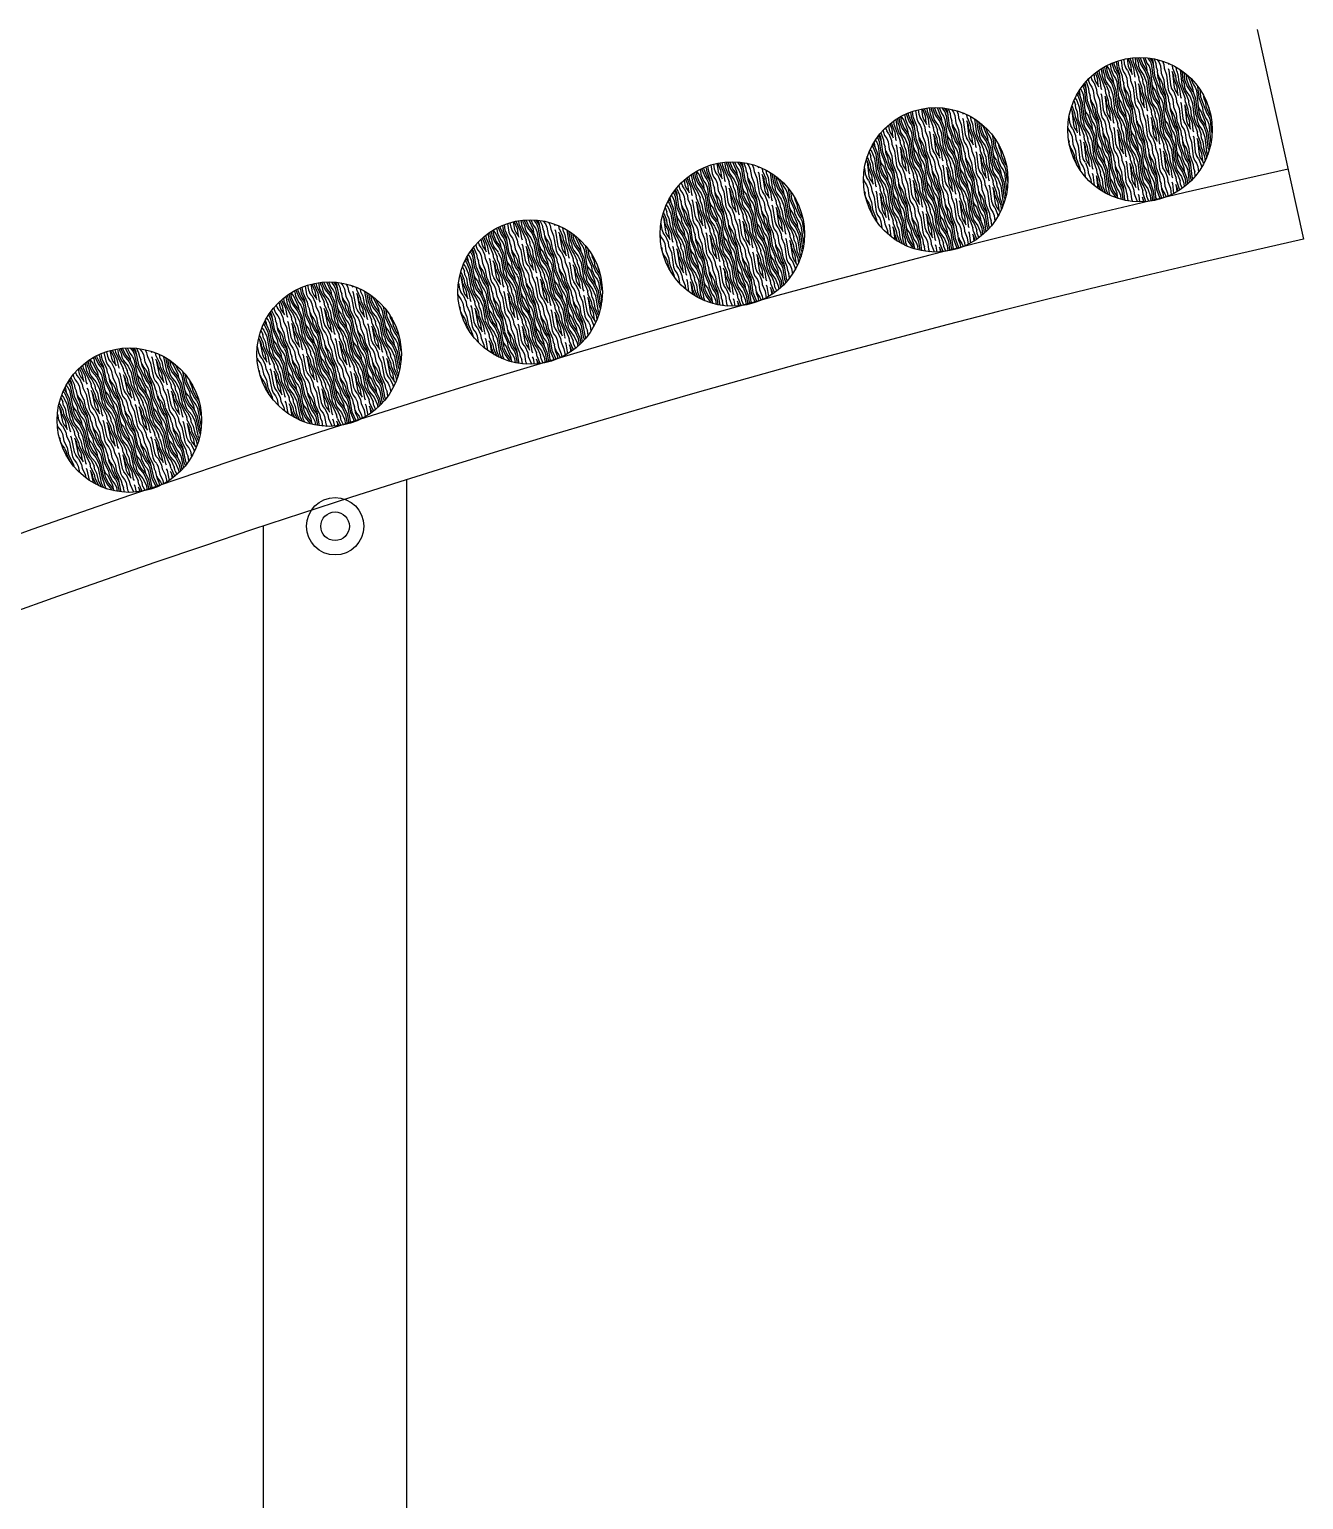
# Model space of a CAD drawing. Extents: x 5924 to 15219, y 2637 to 8140.
# Drawn here: x 7554.8 to 7732.6, y 7934.8 to 8139.9 of the extents above; entities that cross this region are included whole.
import ezdxf

# ---------------------------------------------------------------- set-up
doc = ezdxf.new("R2010")
doc.units = 0
doc.header["$LTSCALE"] = 35
for name, color, linetype in [('ESPEC', 2, 'CONTINUOUS'), ('HACHURA', 13, 'CONTINUOUS'), ('MOBIL', 7, 'CONTINUOUS')]:
    doc.layers.add(name, color=color, linetype=linetype)

msp = doc.modelspace()

# ---------------------------------------------------------------- hatches: boundary and pattern name
at = {"layer": 'HACHURA'}
h = msp.add_hatch(dxfattribs=at)
h.set_pattern_fill('MADEIRA', color=256, scale=5, angle=-69.66292, style=0)
h.set_pattern_definition([(290.33708, (-999.112, 11901.438), (4.688321, 1.7377126), [1, -1.5, 0.5, -2]), (290.33708, (-997.7783, 11898.2), (4.688321, 1.7377126), [1, -4]), (290.33708, (-997.7177, 11898.7556), (4.688321, 1.7377126), [0.5, -4.5]), (290.33708, (-998.556, 11901.3776), (4.688321, 1.7377126), [0.25, -3.5, 0.25, -1]), (290.33708, (-997.7136, 11899.8236), (4.688321, 1.7377126), [1, -1.5, 0.25, -2.25]), (290.33708, (-998.031, 11901.039), (4.688321, 1.7377126), [0.75, -4.25]), (290.33708, (-997.479, 11899.9104), (4.688321, 1.7377126), [1.5, -3.5]), (290.33708, (-997.8833, 11901.3604), (4.688321, 1.7377126), [1, -4]), (290.33708, (-997.071, 11899.5285), (4.688321, 1.7377126), [2.5, -2.5]), (290.33708, (-997.358, 11901.022), (4.688321, 1.7377126), [0.5, -1.5, 1, -2]), (290.33708, (-996.0243, 11897.7835), (4.688321, 1.7377126), [1, -4]), (290.33708, (-996.2546, 11898.7646), (4.688321, 1.7377126), [0.5, -4.5]), (290.33708, (-996.485, 11899.7457), (4.688321, 1.7377126), [0.5, -4.5]), (290.33708, (-997.2366, 11902.1333), (4.688321, 1.7377126), [1, -4]), (290.33708, (-996.2505, 11899.8326), (4.688321, 1.7377126), [1, -4]), (290.33708, (-996.016, 11899.9195), (4.688321, 1.7377126), [1, -1, 1, -2]), (290.33708, (-996.129, 11900.944), (4.688321, 1.7377126), [0.5, -2.5, 1, -1]), (290.33708, (-995.6645, 11900.05), (4.688321, 1.7377126), [1.5, -3.5]), (290.33708, (-995.43, 11900.1367), (4.688321, 1.7377126), [1, -4]), (290.33708, (-996.008, 11902.0555), (4.688321, 1.7377126), [1.5, -2, 0.5, -1]), (290.33708, (-995.7735, 11902.1424), (4.688321, 1.7377126), [2.5, -2.5]), (290.33708, (-994.6137, 11899.373), (4.688321, 1.7377126), [0.5, -4.5]), (290.33708, (-995.018, 11900.8227), (4.688321, 1.7377126), [1, -4]), (290.33708, (-995.248, 11901.804), (4.688321, 1.7377126), [0.5, -2, 0.5, -2]), (290.33708, (-995.3047, 11902.316), (4.688321, 1.7377126), [0.5, -1.5, 1, -2]), (290.33708, (-994.84, 11901.422), (4.688321, 1.7377126), [0.5, -2.5, 0.5, -1.5]), (290.33708, (-994.375, 11900.5277), (4.688321, 1.7377126), [1.5, -3.5]), (290.33708, (-994.836, 11902.49), (4.688321, 1.7377126), [1, -4]), (290.33708, (-993.85, 11900.189), (4.688321, 1.7377126), [0.5, -4.5]), (290.33708, (-993.385, 11899.295), (4.688321, 1.7377126), [0.5, -4.5]), (304.373322, (-997.5439, 11898.2867), (1.73771264, -4.6883211), [0.515, -20.1005276]), (304.373322, (-996.3152, 11898.2089), (1.73771264, -4.6883211), [0.515, -20.1005276]), (304.373322, (-993.676, 11899.7204), (1.73771264, -4.6883211), [0.515, -20.1005276]), (304.373322, (-995.9555, 11900.4752), (1.73771264, -4.6883211), [0.515, -20.1005276]), (304.373322, (-994.9047, 11899.7982), (1.73771264, -4.6883211), [0.515, -20.1005276]), (304.373322, (-995.0825, 11899.199), (1.73771264, -4.6883211), [0.515, -20.1005276]), (304.373322, (-995.1309, 11901.8473), (1.73771264, -4.6883211), [0.515, -20.1005276]), (304.373322, (-994.6703, 11899.8851), (1.73771264, -4.6883211), [0.515, -20.1005276]), (304.373322, (-996.0808, 11898.2958), (1.73771264, -4.6883211), [1.03, -19.5855276]), (304.373322, (-995.903, 11898.8949), (1.73771264, -4.6883211), [1.03, -19.5855276]), (304.373322, (-995.6686, 11898.9818), (1.73771264, -4.6883211), [1.03, -19.5855276]), (96.300835, (-997.7136, 11899.8236), (-1.73771264, 4.6883211), [0.515, -1.03, 0.515, -18.5555276]), (96.300835, (-997.3579, 11901.0219), (-1.73771264, 4.6883211), [0.515, -20.1005276]), (96.300835, (-995.2481, 11901.8039), (-1.73771264, 4.6883211), [1.03, -19.5855276]), (124.373322, (-997.7783, 11898.1999), (-1.73771264, 4.6883211), [0.515, -20.1005276]), (276.300835, (-997.4308, 11897.2622), (1.73771264, -4.6883211), [0.515, -20.1005276]), (276.300835, (-996.3112, 11899.2769), (1.73771264, -4.6883211), [0.515, -20.1005276]), (276.300835, (-995.1432, 11898.6433), (1.73771264, -4.6883211), [0.515, -20.1005276]), (276.300835, (-995.4866, 11900.649), (1.73771264, -4.6883211), [0.515, -20.1005276]), (276.300835, (-995.0744, 11901.335), (1.73771264, -4.6883211), [0.515, -20.1005276]), (276.300835, (-994.6662, 11900.9531), (1.73771264, -4.6883211), [0.515, -20.1005276]), (276.300835, (-995.4866, 11900.649), (1.73771264, -4.6883211), [0.515, -20.1005276]), (276.300835, (-994.2621, 11899.5031), (1.73771264, -4.6883211), [2.06, -18.5555276]), (276.300835, (-998.4693, 11901.1432), (1.73771264, -4.6883211), [2.06, -18.5555276]), (276.300835, (-997.9439, 11900.8047), (1.73771264, -4.6883211), [2.06, -18.5555276]), (276.300835, (-997.5357, 11900.4227), (1.73771264, -4.6883211), [0.515, -1.03, 1.03, -18.0405276]), (276.300835, (-997.1841, 11900.553), (1.73771264, -4.6883211), [1.03, -1.03, 1.03, -17.5255276]), (276.300835, (-996.889, 11901.1957), (1.73771264, -4.6883211), [2.06, -18.5555276]), (276.300835, (-996.7112, 11901.7948), (1.73771264, -4.6883211), [2.06, -18.5555276]), (276.300835, (-996.4768, 11901.8817), (1.73771264, -4.6883211), [2.06, -18.5555276]), (276.300835, (-993.8539, 11899.1212), (1.73771264, -4.6883211), [0.515, -20.1005276]), (276.300846, (-993.2113, 11898.8261), (1.73771354, -4.68832077), [1.03, -19.5855276]), (276.300846, (-994.4883, 11901.5522), (1.73771354, -4.68832077), [1.03, -19.5855276]), (276.300836, (-998.7644, 11900.5006), (1.73771272, -4.68832107), [2.06, -18.5555276]), (276.300836, (-994.4399, 11898.904), (1.73771272, -4.68832107), [1.545, -19.0705276]), (276.300836, (-994.6178, 11898.3048), (1.73771272, -4.68832107), [3.09, -17.5255276])])
h.paths.add_polyline_path([(7706.27, 8135.376), (7713.274, 8116.478, 1)])
h.paths.add_polyline_path([(7713.274, 8116.478), (7706.27, 8135.376, 1)])
h = msp.add_hatch(dxfattribs=at)
h.set_pattern_fill('MADEIRA', color=256, scale=5, angle=-68.53933, style=0)
h.set_pattern_definition([(291.460674, (-1099.9823, 11722.9397), (4.6533445, 1.8293127), [1, -1.5, 0.5, -2]), (291.460674, (-1098.5855, 11719.728), (4.6533445, 1.8293127), [1, -4]), (291.460674, (-1098.5357, 11720.285), (4.6533445, 1.8293127), [0.5, -4.5]), (291.460674, (-1099.4255, 11722.89), (4.6533445, 1.8293127), [0.25, -3.5, 0.25, -1]), (291.460674, (-1098.5526, 11721.3527), (4.6533445, 1.8293127), [1, -1.5, 0.25, -2.25]), (291.460674, (-1098.8936, 11722.562), (4.6533445, 1.8293127), [0.75, -4.25]), (291.460674, (-1098.32, 11721.444), (4.6533445, 1.8293127), [1.5, -3.5]), (291.460674, (-1098.7524, 11722.886), (4.6533445, 1.8293127), [1, -4]), (291.460674, (-1097.9043, 11721.0703), (4.6533445, 1.8293127), [2.5, -2.5]), (291.460674, (-1098.2205, 11722.558), (4.6533445, 1.8293127), [0.5, -1.5, 1, -2]), (291.460674, (-1096.8236, 11719.346), (4.6533445, 1.8293127), [1, -4]), (291.460674, (-1097.073, 11720.3226), (4.6533445, 1.8293127), [0.5, -4.5]), (291.460674, (-1097.3227, 11721.299), (4.6533445, 1.8293127), [0.5, -4.5]), (291.460674, (-1098.121, 11723.6714), (4.6533445, 1.8293127), [1, -4]), (291.460674, (-1097.09, 11721.3904), (4.6533445, 1.8293127), [1, -4]), (291.460674, (-1096.8573, 11721.482), (4.6533445, 1.8293127), [1, -1, 1, -2]), (291.460674, (-1096.9905, 11722.504), (4.6533445, 1.8293127), [0.5, -2.5, 1, -1]), (291.460674, (-1096.5083, 11721.619), (4.6533445, 1.8293127), [1.5, -3.5]), (291.460674, (-1096.2757, 11721.7106), (4.6533445, 1.8293127), [1, -4]), (291.460674, (-1096.891, 11723.6176), (4.6533445, 1.8293127), [1.5, -2, 0.5, -1]), (291.460674, (-1096.6584, 11723.709), (4.6533445, 1.8293127), [2.5, -2.5]), (291.460674, (-1095.4445, 11720.963), (4.6533445, 1.8293127), [0.5, -4.5]), (291.460674, (-1095.877, 11722.4046), (4.6533445, 1.8293127), [1, -4]), (291.460674, (-1096.1264, 11723.381), (4.6533445, 1.8293127), [0.5, -2, 0.5, -2]), (291.460674, (-1096.193, 11723.892), (4.6533445, 1.8293127), [0.5, -1.5, 1, -2]), (291.460674, (-1095.711, 11723.007), (4.6533445, 1.8293127), [0.5, -2.5, 0.5, -1.5]), (291.460674, (-1095.2287, 11722.122), (4.6533445, 1.8293127), [1.5, -3.5]), (291.460674, (-1095.7277, 11724.075), (4.6533445, 1.8293127), [1, -4]), (291.460674, (-1094.6967, 11721.794), (4.6533445, 1.8293127), [0.5, -4.5]), (291.460674, (-1094.2145, 11720.909), (4.6533445, 1.8293127), [0.5, -4.5]), (305.496918, (-1098.3528, 11719.8195), (1.82931267, -4.65334451), [0.515, -20.1005276]), (305.496918, (-1097.1229, 11719.7658), (1.82931267, -4.65334451), [0.515, -20.1005276]), (305.496918, (-1094.5138, 11721.3287), (1.82931267, -4.65334451), [0.515, -20.1005276]), (305.496918, (-1096.8076, 11722.0387), (1.82931267, -4.65334451), [0.515, -20.1005276]), (305.496918, (-1095.7437, 11721.3824), (1.82931267, -4.65334451), [0.515, -20.1005276]), (305.496918, (-1095.9098, 11720.7799), (1.82931267, -4.65334451), [0.515, -20.1005276]), (305.496918, (-1096.0101, 11723.4267), (1.82931267, -4.65334451), [0.515, -20.1005276]), (305.496918, (-1095.511, 11721.4739), (1.82931267, -4.65334451), [0.515, -20.1005276]), (305.496918, (-1096.8902, 11719.8572), (1.82931267, -4.65334451), [1.03, -19.5855276]), (305.496918, (-1096.7241, 11720.4598), (1.82931267, -4.65334451), [1.03, -19.5855276]), (305.496918, (-1096.4915, 11720.5512), (1.82931267, -4.65334451), [1.03, -19.5855276]), (97.42443, (-1098.5526, 11721.3527), (-1.82931267, 4.65334451), [0.515, -1.03, 0.515, -18.5555276]), (97.42443, (-1098.2205, 11722.5578), (-1.82931267, 4.65334451), [0.515, -20.1005276]), (97.42443, (-1096.1264, 11723.381), (-1.82931267, 4.65334451), [1.03, -19.5855276]), (125.496918, (-1098.5855, 11719.728), (-1.82931267, 4.65334451), [0.515, -20.1005276]), (277.42443, (-1098.2196, 11718.7974), (1.82931267, -4.65334451), [0.515, -20.1005276]), (277.42443, (-1097.1397, 11720.8336), (1.82931267, -4.65334451), [0.515, -20.1005276]), (277.42443, (-1095.9595, 11720.2231), (1.82931267, -4.65334451), [0.515, -20.1005276]), (277.42443, (-1096.3423, 11722.2216), (1.82931267, -4.65334451), [0.515, -20.1005276]), (277.42443, (-1095.9435, 11722.9156), (1.82931267, -4.65334451), [0.515, -20.1005276]), (277.42443, (-1095.5279, 11722.5418), (1.82931267, -4.65334451), [0.515, -20.1005276]), (277.42443, (-1096.3423, 11722.2216), (1.82931267, -4.65334451), [0.515, -20.1005276]), (277.42443, (-1095.0955, 11721.1), (1.82931267, -4.65334451), [2.06, -18.5555276]), (277.42443, (-1099.334, 11722.6572), (1.82931267, -4.65334451), [2.06, -18.5555276]), (277.42443, (-1098.8021, 11722.3291), (1.82931267, -4.65334451), [2.06, -18.5555276]), (277.42443, (-1098.3865, 11721.9552), (1.82931267, -4.65334451), [0.515, -1.03, 1.03, -18.0405276]), (277.42443, (-1098.0375, 11722.0924), (1.82931267, -4.65334451), [1.03, -1.03, 1.03, -17.5255276]), (277.42443, (-1097.7551, 11722.7407), (1.82931267, -4.65334451), [2.06, -18.5555276]), (277.42443, (-1097.589, 11723.3432), (1.82931267, -4.65334451), [2.06, -18.5555276]), (277.42443, (-1097.3564, 11723.4347), (1.82931267, -4.65334451), [2.06, -18.5555276]), (277.42443, (-1094.6799, 11720.7262), (1.82931267, -4.65334451), [0.515, -20.1005276]), (277.424442, (-1094.0316, 11720.4438), (1.82931356, -4.65334416), [1.03, -19.5855276]), (277.424442, (-1095.3618, 11723.1443), (1.82931356, -4.65334416), [1.03, -19.5855276]), (277.424432, (-1099.6165, 11722.009), (1.82931275, -4.65334448), [2.06, -18.5555276]), (277.424432, (-1095.2615, 11720.4975), (1.82931275, -4.65334448), [1.545, -19.0705276]), (277.424432, (-1095.4276, 11719.895), (1.82931275, -4.65334448), [3.09, -17.5255276])])
h.paths.add_polyline_path([(7677.575, 8128.307), (7684.949, 8109.55, 1)])
h.paths.add_polyline_path([(7684.949, 8109.55), (7677.575, 8128.307, 1)])
h = msp.add_hatch(dxfattribs=at)
h.set_pattern_fill('MADEIRA', color=256, scale=5, angle=-67.41573, style=0)
h.set_pattern_definition([(292.58427, (-1197.333, 11542.4974), (4.6165784, 1.9202092), [1, -1.5, 0.5, -2]), (292.58427, (-1195.8736, 11539.314), (4.6165784, 1.9202092), [1, -4]), (292.58427, (-1195.835, 11539.8715), (4.6165784, 1.9202092), [0.5, -4.5]), (292.58427, (-1196.7755, 11542.4586), (4.6165784, 1.9202092), [0.25, -3.5, 0.25, -1]), (292.58427, (-1195.8726, 11540.939), (4.6165784, 1.9202092), [1, -1.5, 0.25, -2.25]), (292.58427, (-1196.237, 11542.141), (4.6165784, 1.9202092), [0.75, -4.25]), (292.58427, (-1195.6417, 11541.035), (4.6165784, 1.9202092), [1.5, -3.5]), (292.58427, (-1196.1024, 11542.468), (4.6165784, 1.9202092), [1, -4]), (292.58427, (-1195.219, 11540.669), (4.6165784, 1.9202092), [2.5, -2.5]), (292.58427, (-1195.564, 11542.15), (4.6165784, 1.9202092), [0.5, -1.5, 1, -2]), (292.58427, (-1194.1045, 11538.9666), (4.6165784, 1.9202092), [1, -4]), (292.58427, (-1194.373, 11539.938), (4.6165784, 1.9202092), [0.5, -4.5]), (292.58427, (-1194.642, 11540.909), (4.6165784, 1.9202092), [0.5, -4.5]), (292.58427, (-1195.4865, 11543.2655), (4.6165784, 1.9202092), [1, -4]), (292.58427, (-1194.411, 11541.005), (4.6165784, 1.9202092), [1, -4]), (292.58427, (-1194.18, 11541.101), (4.6165784, 1.9202092), [1, -1, 1, -2]), (292.58427, (-1194.3334, 11542.1205), (4.6165784, 1.9202092), [0.5, -2.5, 1, -1]), (292.58427, (-1193.834, 11541.245), (4.6165784, 1.9202092), [1.5, -3.5]), (292.58427, (-1193.603, 11541.341), (4.6165784, 1.9202092), [1, -4]), (292.58427, (-1194.2557, 11543.236), (4.6165784, 1.9202092), [1.5, -2, 0.5, -1]), (292.58427, (-1194.025, 11543.332), (4.6165784, 1.9202092), [2.5, -2.5]), (292.58427, (-1192.7574, 11540.61), (4.6165784, 1.9202092), [0.5, -4.5]), (292.58427, (-1193.218, 11542.043), (4.6165784, 1.9202092), [1, -4]), (292.58427, (-1193.4866, 11543.014), (4.6165784, 1.9202092), [0.5, -2, 0.5, -2]), (292.58427, (-1193.5633, 11543.524), (4.6165784, 1.9202092), [0.5, -1.5, 1, -2]), (292.58427, (-1193.064, 11542.6486), (4.6165784, 1.9202092), [0.5, -2.5, 0.5, -1.5]), (292.58427, (-1192.5643, 11541.7733), (4.6165784, 1.9202092), [1.5, -3.5]), (292.58427, (-1193.1016, 11543.716), (4.6165784, 1.9202092), [1, -4]), (292.58427, (-1192.026, 11541.4556), (4.6165784, 1.9202092), [0.5, -4.5]), (292.58427, (-1191.5266, 11540.5803), (4.6165784, 1.9202092), [0.5, -4.5]), (306.620513, (-1195.6427, 11539.4098), (1.92020922, -4.61657845), [0.515, -20.1005276]), (306.620513, (-1194.412, 11539.3802), (1.92020922, -4.61657845), [0.515, -20.1005276]), (306.620513, (-1191.834, 11540.994), (1.92020922, -4.61657845), [0.515, -20.1005276]), (306.620513, (-1194.1413, 11541.6589), (1.92020922, -4.61657845), [0.515, -20.1005276]), (306.620513, (-1193.0648, 11541.0236), (1.92020922, -4.61657845), [0.515, -20.1005276]), (306.620513, (-1193.219, 11540.4179), (1.92020922, -4.61657845), [0.515, -20.1005276]), (306.620513, (-1193.3712, 11543.0623), (1.92020922, -4.61657845), [0.515, -20.1005276]), (306.620513, (-1192.834, 11541.1196), (1.92020922, -4.61657845), [0.515, -20.1005276]), (306.620513, (-1194.1812, 11539.4762), (1.92020922, -4.61657845), [1.03, -19.5855276]), (306.620513, (-1194.0269, 11540.0819), (1.92020922, -4.61657845), [1.03, -19.5855276]), (306.620513, (-1193.7961, 11540.1779), (1.92020922, -4.61657845), [1.03, -19.5855276]), (98.548026, (-1195.8726, 11540.9388), (-1.92020922, 4.61657845), [0.515, -1.03, 0.515, -18.5555276]), (98.548026, (-1195.5641, 11542.1502), (-1.92020922, 4.61657845), [0.515, -20.1005276]), (98.548026, (-1193.4866, 11543.0142), (-1.92020922, 4.61657845), [1.03, -19.5855276]), (126.620513, (-1195.8736, 11539.3138), (-1.92020922, 4.61657845), [0.515, -20.1005276]), (278.548026, (-1195.4895, 11538.3905), (1.92020922, -4.61657845), [0.515, -20.1005276]), (278.548026, (-1194.4498, 11540.4475), (1.92020922, -4.61657845), [0.515, -20.1005276]), (278.548026, (-1193.2578, 11539.8603), (1.92020922, -4.61657845), [0.515, -20.1005276]), (278.548026, (-1193.6797, 11541.8509), (1.92020922, -4.61657845), [0.515, -20.1005276]), (278.548026, (-1193.2946, 11542.5526), (1.92020922, -4.61657845), [0.515, -20.1005276]), (278.548026, (-1192.8718, 11542.187), (1.92020922, -4.61657845), [0.515, -20.1005276]), (278.548026, (-1193.6797, 11541.8509), (1.92020922, -4.61657845), [0.515, -20.1005276]), (278.548026, (-1192.4111, 11540.754), (1.92020922, -4.61657845), [2.06, -18.5555276]), (278.548026, (-1196.6794, 11542.2278), (1.92020922, -4.61657845), [2.06, -18.5555276]), (278.548026, (-1196.1412, 11541.9101), (1.92020922, -4.61657845), [2.06, -18.5555276]), (278.548026, (-1195.7183, 11541.5445), (1.92020922, -4.61657845), [0.515, -1.03, 1.03, -18.0405276]), (278.548026, (-1195.3721, 11541.6885), (1.92020922, -4.61657845), [1.03, -1.03, 1.03, -17.5255276]), (278.548026, (-1195.1024, 11542.3422), (1.92020922, -4.61657845), [2.06, -18.5555276]), (278.548026, (-1194.9482, 11542.9478), (1.92020922, -4.61657845), [2.06, -18.5555276]), (278.548026, (-1194.7174, 11543.0439), (1.92020922, -4.61657845), [2.06, -18.5555276]), (278.548026, (-1191.9883, 11540.3883), (1.92020922, -4.61657845), [0.515, -20.1005276]), (278.548037, (-1191.3346, 11540.1187), (1.92021011, -4.61657808), [1.03, -19.5855276]), (278.548037, (-1192.7176, 11542.7926), (1.92021011, -4.61657808), [1.03, -19.5855276]), (278.548027, (-1196.9491, 11541.5741), (1.9202093, -4.61657841), [2.06, -18.5555276]), (278.548027, (-1192.5653, 11540.1483), (1.9202093, -4.61657841), [1.545, -19.0705276]), (278.548027, (-1192.7196, 11539.5426), (1.9202093, -4.61657841), [3.09, -17.5255276])])
h.paths.add_polyline_path([(7649.024, 8120.677), (7656.764, 8102.068, 1)])
h.paths.add_polyline_path([(7656.764, 8102.068), (7649.024, 8120.677, 1)])
h = msp.add_hatch(dxfattribs=at)
h.set_pattern_fill('MADEIRA', color=256, scale=5, angle=-66.29213, style=0)
h.set_pattern_definition([(293.707865, (-1291.127, 11360.181), (4.578037, 2.0103673), [1, -1.5, 0.5, -2]), (293.707865, (-1289.605, 11357.0265), (4.578037, 2.0103673), [1, -4]), (293.707865, (-1289.5773, 11357.585), (4.578037, 2.0103673), [0.5, -4.5]), (293.707865, (-1290.5686, 11360.153), (4.578037, 2.0103673), [0.25, -3.5, 0.25, -1]), (293.707865, (-1289.636, 11358.651), (4.578037, 2.0103673), [1, -1.5, 0.25, -2.25]), (293.707865, (-1290.024, 11359.846), (4.578037, 2.0103673), [0.75, -4.25]), (293.707865, (-1289.407, 11358.7517), (4.578037, 2.0103673), [1.5, -3.5]), (293.707865, (-1289.896, 11360.1754), (4.578037, 2.0103673), [1, -4]), (293.707865, (-1288.977, 11358.3945), (4.578037, 2.0103673), [2.5, -2.5]), (293.707865, (-1289.3514, 11359.8684), (4.578037, 2.0103673), [0.5, -1.5, 1, -2]), (293.707865, (-1287.8297, 11356.714), (4.578037, 2.0103673), [1, -4]), (293.707865, (-1288.1173, 11357.68), (4.578037, 2.0103673), [0.5, -4.5]), (293.707865, (-1288.405, 11358.646), (4.578037, 2.0103673), [0.5, -4.5]), (293.707865, (-1289.2957, 11360.985), (4.578037, 2.0103673), [1, -4]), (293.707865, (-1288.176, 11358.7463), (4.578037, 2.0103673), [1, -4]), (293.707865, (-1287.947, 11358.847), (4.578037, 2.0103673), [1, -1, 1, -2]), (293.707865, (-1288.1203, 11359.863), (4.578037, 2.0103673), [0.5, -2.5, 1, -1]), (293.707865, (-1287.604, 11358.9976), (4.578037, 2.0103673), [1.5, -3.5]), (293.707865, (-1287.375, 11359.098), (4.578037, 2.0103673), [1, -4]), (293.707865, (-1288.0646, 11360.9796), (4.578037, 2.0103673), [1.5, -2, 0.5, -1]), (293.707865, (-1287.8357, 11361.08), (4.578037, 2.0103673), [2.5, -2.5]), (293.707865, (-1286.515, 11358.3835), (4.578037, 2.0103673), [0.5, -4.5]), (293.707865, (-1287.0037, 11359.807), (4.578037, 2.0103673), [1, -4]), (293.707865, (-1287.2913, 11360.773), (4.578037, 2.0103673), [0.5, -2, 0.5, -2]), (293.707865, (-1287.378, 11361.281), (4.578037, 2.0103673), [0.5, -1.5, 1, -2]), (293.707865, (-1286.8613, 11360.416), (4.578037, 2.0103673), [0.5, -2.5, 0.5, -1.5]), (293.707865, (-1286.345, 11359.5504), (4.578037, 2.0103673), [1.5, -3.5]), (293.707865, (-1286.92, 11361.482), (4.578037, 2.0103673), [1, -4]), (293.707865, (-1285.8004, 11359.2434), (4.578037, 2.0103673), [0.5, -4.5]), (293.707865, (-1285.284, 11358.378), (4.578037, 2.0103673), [0.5, -4.5]), (307.744109, (-1289.3763, 11357.127), (2.01036734, -4.57803704), [0.515, -20.1005276]), (307.744109, (-1288.1452, 11357.1216), (2.01036734, -4.57803704), [0.515, -20.1005276]), (307.744109, (-1285.5994, 11358.7856), (2.01036734, -4.57803704), [0.515, -20.1005276]), (307.744109, (-1287.9193, 11359.4051), (2.01036734, -4.57803704), [0.515, -20.1005276]), (307.744109, (-1286.8305, 11358.791), (2.01036734, -4.57803704), [0.515, -20.1005276]), (307.744109, (-1286.9728, 11358.1825), (2.01036734, -4.57803704), [0.515, -20.1005276]), (307.744109, (-1287.1768, 11360.8233), (2.01036734, -4.57803704), [0.515, -20.1005276]), (307.744109, (-1286.6016, 11358.8916), (2.01036734, -4.57803704), [0.515, -20.1005276]), (307.744109, (-1287.9163, 11357.2221), (2.01036734, -4.57803704), [1.03, -19.5855276]), (307.744109, (-1287.774, 11357.8307), (2.01036734, -4.57803704), [1.03, -19.5855276]), (307.744109, (-1287.545, 11357.9312), (2.01036734, -4.57803704), [1.03, -19.5855276]), (99.671622, (-1289.636, 11358.6512), (-2.01036734, 4.57803704), [0.515, -1.03, 0.515, -18.5555276]), (99.671622, (-1289.3514, 11359.8684), (-2.01036734, 4.57803704), [0.515, -20.1005276]), (99.671622, (-1287.2913, 11360.773), (-2.01036734, 4.57803704), [1.03, -19.5855276]), (127.744109, (-1289.6052, 11357.0265), (-2.01036734, 4.57803704), [0.515, -20.1005276]), (279.671622, (-1289.2031, 11356.1109), (2.01036734, -4.57803704), [0.515, -20.1005276]), (279.671622, (-1288.2039, 11358.188), (2.01036734, -4.57803704), [0.515, -20.1005276]), (279.671622, (-1287.0007, 11357.6242), (2.01036734, -4.57803704), [0.515, -20.1005276]), (279.671622, (-1287.4615, 11359.6061), (2.01036734, -4.57803704), [0.515, -20.1005276]), (279.671622, (-1287.0902, 11360.3152), (2.01036734, -4.57803704), [0.515, -20.1005276]), (279.671622, (-1286.6603, 11359.958), (2.01036734, -4.57803704), [0.515, -20.1005276]), (279.671622, (-1287.4615, 11359.6061), (2.01036734, -4.57803704), [0.515, -20.1005276]), (279.671622, (-1286.1716, 11358.5343), (2.01036734, -4.57803704), [2.06, -18.5555276]), (279.671622, (-1290.468, 11359.9241), (2.01036734, -4.57803704), [2.06, -18.5555276]), (279.671622, (-1289.9236, 11359.6171), (2.01036734, -4.57803704), [2.06, -18.5555276]), (279.671622, (-1289.4937, 11359.2598), (2.01036734, -4.57803704), [0.515, -1.03, 1.03, -18.0405276]), (279.671622, (-1289.1504, 11359.4106), (2.01036734, -4.57803704), [1.03, -1.03, 1.03, -17.5255276]), (279.671622, (-1288.8936, 11360.0694), (2.01036734, -4.57803704), [2.06, -18.5555276]), (279.671622, (-1288.7513, 11360.678), (2.01036734, -4.57803704), [2.06, -18.5555276]), (279.671622, (-1288.5224, 11360.7785), (2.01036734, -4.57803704), [2.06, -18.5555276]), (279.671622, (-1285.7417, 11358.177), (2.01036734, -4.57803704), [0.515, -20.1005276]), (279.671633, (-1285.0829, 11357.9202), (2.01036822, -4.57803665), [1.03, -19.5855276]), (279.671633, (-1286.518, 11360.5665), (2.01036822, -4.57803665), [1.03, -19.5855276]), (279.671623, (-1290.7248, 11359.2653), (2.01036742, -4.578037), [2.06, -18.5555276]), (279.671623, (-1286.314, 11357.9257), (2.01036742, -4.578037), [1.545, -19.0705276]), (279.671623, (-1286.4563, 11357.3171), (2.01036742, -4.578037), [3.09, -17.5255276])])
h.paths.add_polyline_path([(7620.628, 8112.488), (7628.732, 8094.034, 1)])
h.paths.add_polyline_path([(7628.732, 8094.034), (7620.628, 8112.488, 1)])
h = msp.add_hatch(dxfattribs=at)
h.set_pattern_fill('MADEIRA', color=256, scale=5, angle=-65.16854, style=0)
h.set_pattern_definition([(294.83146, (-1381.3275, 11176.06), (4.537735, 2.0997524), [1, -1.5, 0.5, -2]), (294.83146, (-1379.7443, 11172.9363), (4.537735, 2.0997524), [1, -4]), (294.83146, (-1379.7273, 11173.495), (4.537735, 2.0997524), [0.5, -4.5]), (294.83146, (-1380.769, 11176.0433), (4.537735, 2.0997524), [0.25, -3.5, 0.25, -1]), (294.83146, (-1379.807, 11174.56), (4.537735, 2.0997524), [1, -1.5, 0.25, -2.25]), (294.83146, (-1380.2185, 11175.747), (4.537735, 2.0997524), [0.75, -4.25]), (294.83146, (-1379.58, 11174.665), (4.537735, 2.0997524), [1.5, -3.5]), (294.83146, (-1380.0966, 11176.079), (4.537735, 2.0997524), [1, -4]), (294.83146, (-1379.143, 11174.3163), (4.537735, 2.0997524), [2.5, -2.5]), (294.83146, (-1379.5463, 11175.7826), (4.537735, 2.0997524), [0.5, -1.5, 1, -2]), (294.83146, (-1377.963, 11172.6587), (4.537735, 2.0997524), [1, -4]), (294.83146, (-1378.2695, 11173.6187), (4.537735, 2.0997524), [0.5, -4.5]), (294.83146, (-1378.576, 11174.5787), (4.537735, 2.0997524), [0.5, -4.5]), (294.83146, (-1379.5124, 11176.9), (4.537735, 2.0997524), [1, -4]), (294.83146, (-1378.349, 11174.6837), (4.537735, 2.0997524), [1, -4]), (294.83146, (-1378.122, 11174.7887), (4.537735, 2.0997524), [1, -1, 1, -2]), (294.83146, (-1378.3153, 11175.801), (4.537735, 2.0997524), [0.5, -2.5, 1, -1]), (294.83146, (-1377.782, 11174.946), (4.537735, 2.0997524), [1.5, -3.5]), (294.83146, (-1377.555, 11175.051), (4.537735, 2.0997524), [1, -4]), (294.83146, (-1378.2815, 11176.919), (4.537735, 2.0997524), [1.5, -2, 0.5, -1]), (294.83146, (-1378.0546, 11177.024), (4.537735, 2.0997524), [2.5, -2.5]), (294.83146, (-1376.6813, 11174.3536), (4.537735, 2.0997524), [0.5, -4.5]), (294.83146, (-1377.198, 11175.7674), (4.537735, 2.0997524), [1, -4]), (294.83146, (-1377.5043, 11176.7275), (4.537735, 2.0997524), [0.5, -2, 0.5, -2]), (294.83146, (-1377.601, 11177.2337), (4.537735, 2.0997524), [0.5, -1.5, 1, -2]), (294.83146, (-1377.0674, 11176.3787), (4.537735, 2.0997524), [0.5, -2.5, 0.5, -1.5]), (294.83146, (-1376.534, 11175.5236), (4.537735, 2.0997524), [1.5, -3.5]), (294.83146, (-1377.147, 11177.4437), (4.537735, 2.0997524), [1, -4]), (294.83146, (-1375.9837, 11175.2273), (4.537735, 2.0997524), [0.5, -4.5]), (294.83146, (-1375.4503, 11174.3723), (4.537735, 2.0997524), [0.5, -4.5]), (308.867704, (-1379.5174, 11173.0413), (2.09975236, -4.53773512), [0.515, -20.1005276]), (308.867704, (-1378.2864, 11173.0599), (2.09975236, -4.53773512), [0.515, -20.1005276]), (308.867704, (-1375.7737, 11174.7736), (2.09975236, -4.53773512), [0.515, -20.1005276]), (308.867704, (-1378.1053, 11175.3475), (2.09975236, -4.53773512), [0.515, -20.1005276]), (308.867704, (-1377.0047, 11174.7549), (2.09975236, -4.53773512), [0.515, -20.1005276]), (308.867704, (-1377.135, 11174.1436), (2.09975236, -4.53773512), [0.515, -20.1005276]), (308.867704, (-1377.3908, 11176.78), (2.09975236, -4.53773512), [0.515, -20.1005276]), (308.867704, (-1376.7778, 11174.8599), (2.09975236, -4.53773512), [0.515, -20.1005276]), (308.867704, (-1378.0595, 11173.1649), (2.09975236, -4.53773512), [1.03, -19.5855276]), (308.867704, (-1377.9292, 11173.7762), (2.09975236, -4.53773512), [1.03, -19.5855276]), (308.867704, (-1377.7023, 11173.8812), (2.09975236, -4.53773512), [1.03, -19.5855276]), (100.795217, (-1379.807, 11174.5601), (-2.09975236, 4.53773512), [0.515, -1.03, 0.515, -18.5555276]), (100.795217, (-1379.5463, 11175.7826), (-2.09975236, 4.53773512), [0.515, -20.1005276]), (100.795217, (-1377.5043, 11176.7275), (-2.09975236, 4.53773512), [1.03, -19.5855276]), (128.867704, (-1379.7443, 11172.9363), (-2.09975236, 4.53773512), [0.515, -20.1005276]), (280.795217, (-1379.3243, 11172.0287), (2.09975236, -4.53773512), [0.515, -20.1005276]), (280.795217, (-1378.366, 11174.125), (2.09975236, -4.53773512), [0.515, -20.1005276]), (280.795217, (-1377.152, 11173.5849), (2.09975236, -4.53773512), [0.515, -20.1005276]), (280.795217, (-1377.6515, 11175.5574), (2.09975236, -4.53773512), [0.515, -20.1005276]), (280.795217, (-1377.2943, 11176.2737), (2.09975236, -4.53773512), [0.515, -20.1005276]), (280.795217, (-1376.8574, 11175.9249), (2.09975236, -4.53773512), [0.515, -20.1005276]), (280.795217, (-1377.6515, 11175.5574), (2.09975236, -4.53773512), [0.515, -20.1005276]), (280.795217, (-1376.341, 11174.5111), (2.09975236, -4.53773512), [2.06, -18.5555276]), (280.795217, (-1380.6638, 11175.8164), (2.09975236, -4.53773512), [2.06, -18.5555276]), (280.795217, (-1380.1135, 11175.5201), (2.09975236, -4.53773512), [2.06, -18.5555276]), (280.795217, (-1379.6766, 11175.1713), (2.09975236, -4.53773512), [0.515, -1.03, 1.03, -18.0405276]), (280.795217, (-1379.3363, 11175.3288), (2.09975236, -4.53773512), [1.03, -1.03, 1.03, -17.5255276]), (280.795217, (-1379.0925, 11175.9926), (2.09975236, -4.53773512), [2.06, -18.5555276]), (280.795217, (-1378.9621, 11176.6038), (2.09975236, -4.53773512), [2.06, -18.5555276]), (280.795217, (-1378.7352, 11176.7088), (2.09975236, -4.53773512), [2.06, -18.5555276]), (280.795217, (-1375.9041, 11174.1623), (2.09975236, -4.53773512), [0.515, -20.1005276]), (280.795228, (-1375.2403, 11173.9185), (2.09975324, -4.53773472), [1.03, -19.5855276]), (280.795228, (-1376.7271, 11176.5362), (2.09975324, -4.53773472), [1.03, -19.5855276]), (280.795218, (-1380.9076, 11175.1527), (2.09975244, -4.53773508), [2.06, -18.5555276]), (280.795218, (-1376.4713, 11173.8998), (2.09975244, -4.53773508), [1.545, -19.0705276]), (280.795218, (-1376.6017, 11173.2886), (2.09975244, -4.53773508), [3.09, -17.5255276])])
h.paths.add_polyline_path([(7592.399, 8103.744), (7600.863, 8085.453, 1)])
h.paths.add_polyline_path([(7600.863, 8085.453), (7592.399, 8103.744, 1)])
h = msp.add_hatch(dxfattribs=at)
h.set_pattern_fill('MADEIRA', color=256, scale=5, angle=-64.04494, style=0)
h.set_pattern_definition([(295.955056, (-1467.9004, 10990.206), (4.4956882, 2.18833), [1, -1.5, 0.5, -2]), (295.955056, (-1466.256, 10987.114), (4.4956882, 2.18833), [1, -4]), (295.955056, (-1466.25, 10987.673), (4.4956882, 2.18833), [0.5, -4.5]), (295.955056, (-1467.3414, 10990.2), (4.4956882, 2.18833), [0.25, -3.5, 0.25, -1]), (295.955056, (-1466.3507, 10988.736), (4.4956882, 2.18833), [1, -1.5, 0.25, -2.25]), (295.955056, (-1466.7854, 10989.915), (4.4956882, 2.18833), [0.75, -4.25]), (295.955056, (-1466.126, 10988.8455), (4.4956882, 2.18833), [1.5, -3.5]), (295.955056, (-1466.67, 10990.249), (4.4956882, 2.18833), [1, -4]), (295.955056, (-1465.6823, 10988.5054), (4.4956882, 2.18833), [2.5, -2.5]), (295.955056, (-1466.114, 10989.9635), (4.4956882, 2.18833), [0.5, -1.5, 1, -2]), (295.955056, (-1464.47, 10986.871), (4.4956882, 2.18833), [1, -4]), (295.955056, (-1464.795, 10987.825), (4.4956882, 2.18833), [0.5, -4.5]), (295.955056, (-1465.1203, 10988.779), (4.4956882, 2.18833), [0.5, -4.5]), (295.955056, (-1466.102, 10991.0815), (4.4956882, 2.18833), [1, -4]), (295.955056, (-1464.8955, 10988.8883), (4.4956882, 2.18833), [1, -4]), (295.955056, (-1464.671, 10988.998), (4.4956882, 2.18833), [1, -1, 1, -2]), (295.955056, (-1464.8836, 10990.0063), (4.4956882, 2.18833), [0.5, -2.5, 1, -1]), (295.955056, (-1464.3336, 10989.162), (4.4956882, 2.18833), [1.5, -3.5]), (295.955056, (-1464.109, 10989.2713), (4.4956882, 2.18833), [1, -4]), (295.955056, (-1464.8717, 10991.1243), (4.4956882, 2.18833), [1.5, -2, 0.5, -1]), (295.955056, (-1464.647, 10991.2337), (4.4956882, 2.18833), [2.5, -2.5]), (295.955056, (-1463.2216, 10988.591), (4.4956882, 2.18833), [0.5, -4.5]), (295.955056, (-1463.7657, 10989.9944), (4.4956882, 2.18833), [1, -4]), (295.955056, (-1464.091, 10990.9483), (4.4956882, 2.18833), [0.5, -2, 0.5, -2]), (295.955056, (-1464.1974, 10991.4525), (4.4956882, 2.18833), [0.5, -1.5, 1, -2]), (295.955056, (-1463.6473, 10990.608), (4.4956882, 2.18833), [0.5, -2.5, 0.5, -1.5]), (295.955056, (-1463.0973, 10989.7637), (4.4956882, 2.18833), [1.5, -3.5]), (295.955056, (-1463.748, 10991.6714), (4.4956882, 2.18833), [1, -4]), (295.955056, (-1462.5413, 10989.478), (4.4956882, 2.18833), [0.5, -4.5]), (295.955056, (-1461.991, 10988.634), (4.4956882, 2.18833), [0.5, -4.5]), (309.9913, (-1466.0314, 10987.2233), (2.18832991, -4.49568818), [0.515, -20.1005276]), (309.9913, (-1464.801, 10987.2661), (2.18832991, -4.49568818), [0.515, -20.1005276]), (309.9913, (-1462.3224, 10989.0287), (2.18832991, -4.49568818), [0.515, -20.1005276]), (309.9913, (-1464.6648, 10989.5568), (2.18832991, -4.49568818), [0.515, -20.1005276]), (309.9913, (-1463.5528, 10988.9859), (2.18832991, -4.49568818), [0.515, -20.1005276]), (309.9913, (-1463.6711, 10988.3722), (2.18832991, -4.49568818), [0.515, -20.1005276]), (309.9913, (-1463.9785, 10991.003), (2.18832991, -4.49568818), [0.515, -20.1005276]), (309.9913, (-1463.328, 10989.0953), (2.18832991, -4.49568818), [0.515, -20.1005276]), (309.9913, (-1464.5762, 10987.3755), (2.18832991, -4.49568818), [1.03, -19.5855276]), (309.9913, (-1464.4579, 10987.9892), (2.18832991, -4.49568818), [1.03, -19.5855276]), (309.9913, (-1464.2331, 10988.0986), (2.18832991, -4.49568818), [1.03, -19.5855276]), (101.918813, (-1466.3507, 10988.7361), (-2.18832991, 4.49568818), [0.515, -1.03, 0.515, -18.5555276]), (101.918813, (-1466.114, 10989.9635), (-2.18832991, 4.49568818), [0.515, -20.1005276]), (101.918813, (-1464.0909, 10990.9483), (-2.18832991, 4.49568818), [1.03, -19.5855276]), (129.9913, (-1466.2561, 10987.1139), (-2.18832991, 4.49568818), [0.515, -20.1005276]), (281.918813, (-1465.8185, 10986.2147), (2.18832991, -4.49568818), [0.515, -20.1005276]), (281.918813, (-1464.9015, 10988.3294), (2.18832991, -4.49568818), [0.515, -20.1005276]), (281.918813, (-1463.6771, 10987.8132), (2.18832991, -4.49568818), [0.515, -20.1005276]), (281.918813, (-1464.2152, 10989.7756), (2.18832991, -4.49568818), [0.515, -20.1005276]), (281.918813, (-1463.8721, 10990.4987), (2.18832991, -4.49568818), [0.515, -20.1005276]), (281.918813, (-1463.4285, 10990.1585), (2.18832991, -4.49568818), [0.515, -20.1005276]), (281.918813, (-1464.2152, 10989.7756), (2.18832991, -4.49568818), [0.515, -20.1005276]), (281.918813, (-1462.8844, 10988.7551), (2.18832991, -4.49568818), [2.06, -18.5555276]), (281.918813, (-1467.232, 10989.9754), (2.18832991, -4.49568818), [2.06, -18.5555276]), (281.918813, (-1466.676, 10989.69), (2.18832991, -4.49568818), [2.06, -18.5555276]), (281.918813, (-1466.2323, 10989.3498), (2.18832991, -4.49568818), [0.515, -1.03, 1.03, -18.0405276]), (281.918813, (-1465.8952, 10989.514), (2.18832991, -4.49568818), [1.03, -1.03, 1.03, -17.5255276]), (281.918813, (-1465.6644, 10990.1823), (2.18832991, -4.49568818), [2.06, -18.5555276]), (281.918813, (-1465.5461, 10990.796), (2.18832991, -4.49568818), [2.06, -18.5555276]), (281.918813, (-1465.3213, 10990.9055), (2.18832991, -4.49568818), [2.06, -18.5555276]), (281.918813, (-1462.4408, 10988.415), (2.18832991, -4.49568818), [0.515, -20.1005276]), (281.918824, (-1461.7724, 10988.1842), (2.18833077, -4.49568776), [1.03, -19.5855276]), (281.918824, (-1463.3101, 10990.7722), (2.18833077, -4.49568776), [1.03, -19.5855276]), (281.918814, (-1467.4627, 10989.307), (2.18832999, -4.49568814), [2.06, -18.5555276]), (281.918814, (-1463.0027, 10988.1414), (2.18832999, -4.49568814), [1.545, -19.0705276]), (281.918814, (-1463.1211, 10987.5277), (2.18832999, -4.49568814), [3.09, -17.5255276])])
h.paths.add_polyline_path([(7564.346, 8094.448), (7573.167, 8076.326, 1)])
h.paths.add_polyline_path([(7573.167, 8076.326), (7564.346, 8094.448, 1)])

# ---------------------------------------------------------------- linework, layer by layer
at = {"layer": 'ESPEC'}
for p, q in [((7607.465, 6873.858), (7607.465, 8077.056)), ((7587.465, 6873.858), (7587.465, 8070.581))]:
    msp.add_line(p, q, dxfattribs=at)
at = {"layer": 'HACHURA'}
for centre, radius in [((7709.772, 8125.927), 10.077), ((7681.262, 8118.928), 10.077), ((7652.894, 8111.372), 10.077), ((7624.68, 8103.261), 10.077), ((7596.631, 8094.598), 10.077), ((7568.757, 8085.387), 10.077), ((7597.465, 8070.581), 4), ((7597.465, 8070.581), 2)]:
    msp.add_circle(centre, radius, dxfattribs=at)
at = {"layer": 'MOBIL'}
msp.add_line((7726.108, 8139.916), (7732.603, 8110.628), dxfattribs=at)
for radius, end in [(1487.016, 172.845002), (1477.016, 172.796303)]:
    msp.add_arc((8052.383, 6668.644), radius, 102.503776, end, dxfattribs=at)

doc.saveas('drawing.dxf')
